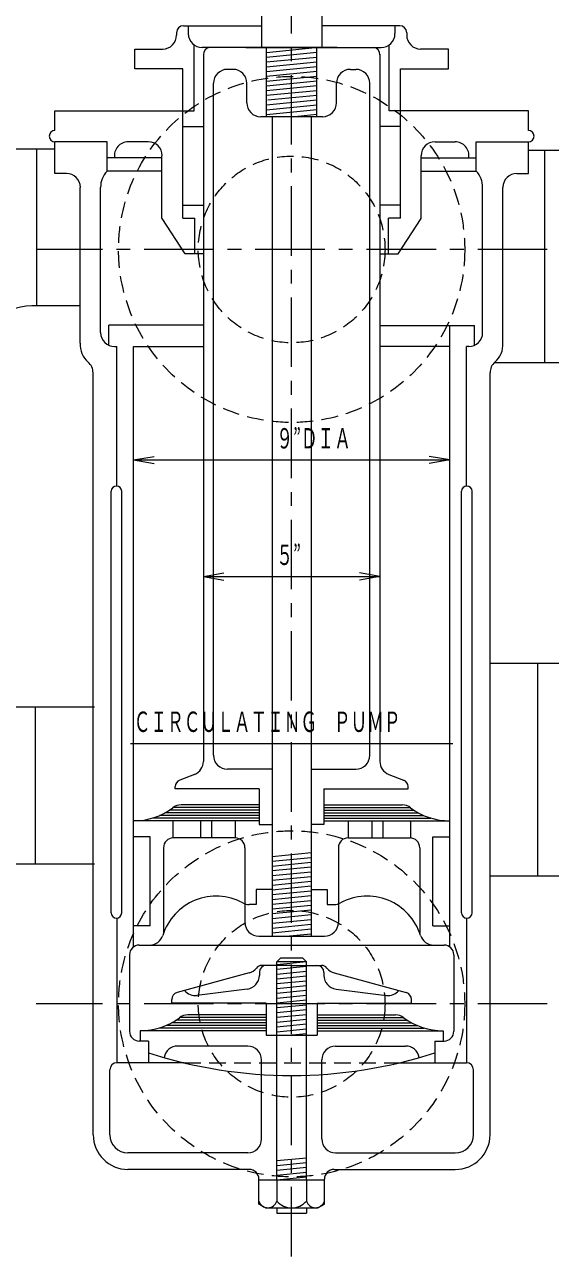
# Model space of a CAD drawing. Units: millimetres, scale not verified. Extents: x -5945 to 5945, y -4205 to 4205.
# Drawn here: x 1838 to 2217, y -2672 to -1785 of the extents above; entities that cross this region are included whole.
import ezdxf
from ezdxf.enums import TextEntityAlignment as Align

# ---------------------------------------------------------------- set-up
doc = ezdxf.new("R2010")
doc.units = ezdxf.units.MM
doc.header["$LTSCALE"] = 10
doc.linetypes.add('CHAIN1', pattern=[8, 5, -1, 1, -1])
doc.linetypes.add('DASHED1', pattern=[1.8, 1.2, -0.6])
for name, color, linetype, lineweight in [('0-0_0', 3, 'Continuous', 18), ('0-1_芯', 4, 'CHAIN1', 18), ('0-2_寸法', 2, 'Continuous', 18)]:
    doc.layers.add(name, color=color, linetype=linetype, lineweight=lineweight)
doc.styles.add('ＭＳ ゴシック', font='')
doc.styles.get('ＭＳ ゴシック').set_extended_font_data('MS Gothic')

msp = doc.modelspace()

# ---------------------------------------------------------------- linework, layer by layer
at = {"layer": '0-0_0'}
for p, q in [((2008.64, -1715.94), (2008.64, -1801.95)), ((2052.18, -1715.94), (2052.18, -1801.95)), ((1952.62, -1786.24), (2008.64, -1786.24)), ((1956.07, -1786.24), (1956.07, -1791.95)), ((2108.19, -1786.24), (2052.18, -1786.24)), ((2104.74, -1786.24), (2104.74, -1791.95)), ((1947.62, -1791.24), (1947.62, -1793.03)), ((2113.19, -1791.24), (2113.19, -1793.03)), ((2063.26, -1801.95), (1966.07, -1801.95)), ((1966.91, -1806.6), (1966.91, -2315.65)), ((1966.91, -1806.6), (1966.91, -2315.65)), ((1997.56, -1801.95), (2094.74, -1801.95)), ((2012.35, -1805.39), (2047.35, -1801.95)), ((2012.35, -1851.72), (2012.35, -1801.95)), ((2012.35, -1808.85), (2048.46, -1805.3)), ((2048.46, -1851.72), (2048.46, -1801.95)), ((2093.91, -1806.6), (2093.91, -2315.65)), ((2012.35, -1812.31), (2048.46, -1808.76)), ((2012.35, -1815.77), (2048.46, -1812.22)), ((2012.35, -1819.12), (2048.46, -1815.57)), ((1988.16, -1817.62), (1984.21, -1817.62)), ((2012.35, -1822.58), (2048.46, -1819.03)), ((2012.35, -1826.03), (2048.46, -1822.49)), ((2072.65, -1817.62), (2076.6, -1817.62)), ((1974.21, -2311.24), (1974.21, -1827.62)), ((1974.21, -2311.24), (1974.21, -1827.62)), ((1998.16, -1841.72), (1998.16, -1827.62)), ((2012.35, -1829.49), (2048.46, -1825.95)), ((2012.35, -1832.84), (2048.46, -1829.3)), ((2012.35, -1836.3), (2048.46, -1832.76)), ((2062.65, -1841.72), (2062.65, -1827.62)), ((2086.6, -2311.24), (2086.6, -1827.62)), ((2012.35, -1843.22), (2048.46, -1839.68)), ((2012.35, -1846.68), (2048.46, -1843.13)), ((2013.23, -1839.68), (2048.46, -1836.22)), ((1860.08, -1861.63), (1860.08, -1847.59)), ((2052.65, -1851.72), (2008.16, -1851.72)), ((2012.35, -1850.03), (2048.46, -1846.48)), ((2016.46, -1851.72), (2016.46, -2441.39)), ((2030.35, -1851.72), (2048.46, -1849.94)), ((2044.36, -1851.72), (2044.36, -2441.39)), ((2200.74, -1861.63), (2200.74, -1847.59)), ((1952.08, -1858.8), (1966.91, -1858.8)), ((2108.73, -1858.8), (2093.91, -1858.8)), ((1897.57, -1869.79), (1860.08, -1869.79)), ((1860.08, -1892.57), (1860.08, -1869.79)), ((1897.57, -1891), (1897.57, -1869.79)), ((1927.22, -1869.79), (1912.86, -1869.79)), ((2133.59, -1869.79), (2147.95, -1869.79)), ((2163.24, -1869.79), (2200.74, -1869.79)), ((2163.24, -1891), (2163.24, -1869.79)), ((2200.74, -1892.57), (2200.74, -1869.79)), ((1860.08, -1875.18), (1830.29, -1875.18)), ((1846.9, -1875.18), (1846.9, -1987.84)), ((2200.74, -1875.79), (2223.73, -1875.79)), ((2212.23, -1875.79), (2212.23, -2028.66)), ((1937.22, -1881.29), (1897.57, -1881.29)), ((1937.1, -1925.07), (1937.1, -1879.79)), ((2123.59, -1881.29), (2163.24, -1881.29)), ((1868.37, -1892.57), (1860.08, -1892.57)), ((1937.22, -1891), (1897.57, -1891)), ((2123.59, -1891), (2163.24, -1891)), ((2192.45, -1892.57), (2200.74, -1892.57)), ((1878.25, -2014.65), (1878.25, -1902.57)), ((1892.99, -2007.09), (1892.99, -1902.57)), ((2167.83, -2007.09), (2167.83, -1902.57)), ((2182.45, -2014.65), (2182.45, -1902.57)), ((1952.08, -1915.28), (1966.91, -1915.28)), ((2108.73, -1915.28), (2093.91, -1915.28)), ((1952.08, -1924.81), (1960.64, -1924.81)), ((1960.64, -1950.49), (1960.64, -1924.81)), ((2108.73, -1924.81), (2100.17, -1924.81)), ((2100.17, -1950.49), (2100.17, -1924.81)), ((1878.25, -1987.84), (1843.42, -1987.84)), ((1966.91, -2001.65), (1898.84, -2001.65)), ((1898.84, -2016.2), (1898.84, -2001.65)), ((2093.91, -2001.91), (2161.97, -2001.91)), ((2144.17, -2449.11), (2144.17, -2001.91)), ((2161.97, -2016.2), (2161.97, -2001.91)), ((1902.99, -2017.09), (1904.6, -2017.09)), ((1904.6, -2117.48), (1904.6, -2017.09)), ((1916.64, -2449.11), (1916.64, -2017.09)), ((1916.64, -2017.09), (1966.91, -2017.09)), ((2144.17, -2017.09), (2093.91, -2017.09)), ((2156.22, -2117.48), (2156.22, -2017.09)), ((2157.83, -2017.09), (2156.22, -2017.09)), ((2176.33, -2028.66), (2245.1, -2028.66)), ((1887.65, -2584.26), (1887.65, -2035.96)), ((2173.16, -2584.26), (2173.16, -2035.96)), ((1900.54, -2424.66), (1900.54, -2121.28)), ((1908.16, -2424.66), (1908.16, -2121.28)), ((2152.66, -2424.66), (2152.66, -2121.28)), ((2160.27, -2424.66), (2160.27, -2121.28)), ((2245.1, -2245.22), (2173.16, -2245.22)), ((2207.25, -2245.22), (2207.25, -2398.21)), ((1888.53, -2276.63), (1818.42, -2276.63)), ((1845.82, -2276.63), (1845.82, -2389.25)), ((2016.46, -2321.24), (1984.21, -2321.24)), ((2044.36, -2321.24), (2076.6, -2321.24)), ((1960.52, -2324.97), (1949.86, -2329.11)), ((2100.29, -2324.97), (2110.95, -2329.11)), ((2007.15, -2346.95), (1950.89, -2346.95)), ((2053.66, -2346.95), (2109.93, -2346.95)), ((2007.15, -2356.46), (1930.18, -2356.46)), ((2007.15, -2354.56), (1935.38, -2354.56)), ((2007.15, -2352.66), (1939.23, -2352.66)), ((2007.15, -2350.76), (1942.36, -2350.76)), ((2007.15, -2348.85), (1945.01, -2348.85)), ((2053.66, -2348.85), (2115.8, -2348.85)), ((2053.66, -2350.76), (2118.46, -2350.76)), ((2053.66, -2352.66), (2121.59, -2352.66)), ((2053.66, -2354.56), (2125.44, -2354.56)), ((2053.66, -2356.46), (2130.63, -2356.46)), ((2007.15, -2358.36), (1916.64, -2358.36)), ((1944.94, -2358.36), (1944.94, -2370.73)), ((1964.76, -2358.36), (1964.76, -2370.73)), ((1972.64, -2358.36), (1972.64, -2370.73)), ((1989.78, -2358.36), (1989.78, -2370.73)), ((2053.66, -2358.36), (2144.17, -2358.36)), ((2071.03, -2358.36), (2071.03, -2370.73)), ((2088.18, -2358.36), (2088.18, -2370.73)), ((2096.05, -2358.36), (2096.05, -2370.73)), ((2115.87, -2358.36), (2115.87, -2370.73)), ((1928.71, -2369.94), (1916.64, -2369.94)), ((1928.71, -2433.86), (1928.71, -2369.94)), ((1989.78, -2370.73), (1945.24, -2370.73)), ((2071.03, -2370.73), (2115.58, -2370.73)), ((2132.11, -2433.86), (2132.11, -2369.94)), ((2132.11, -2369.94), (2144.17, -2369.94)), ((1938.24, -2377.73), (1938.24, -2439.15)), ((1996.78, -2377.73), (1996.78, -2431.39)), ((2016.46, -2383.99), (2044.36, -2381.25)), ((2064.03, -2377.73), (2064.03, -2431.39)), ((2122.58, -2377.73), (2122.58, -2439.15)), ((1776.56, -2389.25), (1888.53, -2389.25)), ((2016.46, -2387.45), (2044.36, -2384.71)), ((2016.46, -2390.9), (2044.36, -2388.17)), ((2016.46, -2394.25), (2044.36, -2391.52)), ((2016.46, -2397.71), (2044.36, -2394.98)), ((2016.46, -2401.17), (2044.36, -2398.43)), ((2016.46, -2404.63), (2044.36, -2401.89)), ((2248.89, -2398.21), (2173.16, -2398.21)), ((2016.46, -2407.98), (2044.36, -2405.24)), ((2016.46, -2411.44), (2044.36, -2408.7)), ((2004.79, -2418.63), (1999.96, -2418.63)), ((2016.46, -2414.9), (2044.36, -2412.16)), ((2016.46, -2418.36), (2044.36, -2415.62)), ((2016.46, -2421.71), (2044.36, -2418.97)), ((2056.02, -2418.63), (2060.86, -2418.63)), ((1904.6, -2428.46), (1904.6, -2532.5)), ((2016.46, -2425.17), (2044.36, -2422.43)), ((2016.46, -2428.63), (2044.36, -2425.89)), ((2156.22, -2428.46), (2156.22, -2532.5)), ((1928.71, -2433.86), (1916.64, -2433.86)), ((2016.46, -2432.09), (2044.36, -2429.35)), ((2016.46, -2435.54), (2044.36, -2432.81)), ((2016.46, -2438.89), (2044.36, -2436.16)), ((2132.11, -2433.86), (2144.17, -2433.86)), ((2006.78, -2441.39), (2054.03, -2441.39)), ((2026.24, -2441.39), (2044.36, -2439.62)), ((1913.74, -2454.78), (1913.74, -2509.83)), ((1920.74, -2447.78), (2140.07, -2447.78)), ((2147.07, -2454.78), (2147.07, -2509.83)), ((2030.41, -2462.42), (2008.97, -2462.42)), ((2019.74, -2459.85), (2022.55, -2457.03)), ((2019.74, -2616.88), (2019.74, -2459.85)), ((2041.08, -2459.85), (2019.74, -2461.94)), ((2041.08, -2459.85), (2019.74, -2459.85)), ((2041.08, -2463.31), (2019.74, -2465.4)), ((2022.55, -2457.03), (2038.26, -2457.03)), ((2030.41, -2462.42), (2051.84, -2462.42)), ((2041.08, -2459.85), (2038.26, -2457.03)), ((2041.08, -2616.88), (2041.08, -2459.85)), ((1999.82, -2467.8), (1947.92, -2482.03)), ((2007.17, -2467.42), (2007.17, -2469.61)), ((2041.08, -2466.77), (2019.74, -2468.86)), ((2041.08, -2470.23), (2019.74, -2472.32)), ((2053.64, -2467.42), (2053.64, -2469.61)), ((2061, -2467.8), (2112.89, -2482.03)), ((1998.4, -2479.53), (1962.25, -2484)), ((2041.08, -2473.68), (2019.74, -2475.78)), ((2041.08, -2477.14), (2019.74, -2479.24)), ((2041.08, -2480.6), (2019.74, -2482.7)), ((2062.42, -2479.53), (2098.57, -2484)), ((2011.98, -2489.71), (2011.98, -2512.74)), ((2041.08, -2484.06), (2019.74, -2486.16)), ((2041.08, -2487.52), (2019.74, -2489.62)), ((2048.83, -2489.71), (2048.83, -2512.74)), ((2011.98, -2498.02), (1955.72, -2498.02)), ((2041.08, -2490.98), (2019.74, -2493.07)), ((2041.08, -2494.44), (2019.74, -2496.53)), ((2041.08, -2497.9), (2019.74, -2499.99)), ((2048.83, -2498.02), (2105.1, -2498.02)), ((2011.98, -2507.53), (1935.01, -2507.53)), ((2011.98, -2505.63), (1940.21, -2505.63)), ((2011.98, -2503.73), (1944.06, -2503.73)), ((2011.98, -2501.82), (1947.19, -2501.82)), ((2011.98, -2499.92), (1949.84, -2499.92)), ((2041.08, -2501.36), (2019.74, -2503.45)), ((2041.08, -2504.82), (2019.74, -2506.91)), ((2041.08, -2508.27), (2019.74, -2510.37)), ((2048.83, -2499.92), (2110.97, -2499.92)), ((2048.83, -2501.82), (2113.62, -2501.82)), ((2048.83, -2503.73), (2116.76, -2503.73)), ((2048.83, -2505.63), (2120.61, -2505.63)), ((2048.83, -2507.53), (2125.8, -2507.53)), ((1927.33, -2516.83), (1920.74, -2516.83)), ((2011.98, -2509.43), (1921.47, -2509.43)), ((1921.47, -2509.43), (1921.47, -2516.83)), ((1927.33, -2516.83), (1927.33, -2532.5)), ((2011.98, -2512.74), (2048.83, -2512.74)), ((2041.08, -2511.73), (2030.81, -2512.74)), ((2048.83, -2509.43), (2139.34, -2509.43)), ((2133.49, -2516.83), (2140.07, -2516.83)), ((2133.49, -2516.83), (2133.49, -2532.5)), ((2139.34, -2509.43), (2139.34, -2516.83)), ((1998.77, -2520.48), (1948.41, -2520.48)), ((2062.05, -2520.48), (2112.4, -2520.48)), ((1952.98, -2532.5), (1904.6, -2532.5)), ((2008.77, -2587.31), (2008.77, -2530.48)), ((2052.05, -2587.31), (2052.05, -2530.48)), ((2107.84, -2532.5), (2156.22, -2532.5)), ((1899.6, -2584.26), (1899.6, -2537.5)), ((2161.22, -2584.26), (2161.22, -2537.5)), ((1998.77, -2597.31), (1912.65, -2597.31)), ((2041.08, -2601.06), (2019.74, -2603.15)), ((2041.08, -2604.51), (2019.74, -2606.61)), ((2062.05, -2597.31), (2148.16, -2597.31)), ((1999.86, -2609.26), (1912.65, -2609.26)), ((2041.08, -2607.97), (2019.74, -2610.07)), ((2041.08, -2611.43), (2019.74, -2613.53)), ((2060.96, -2609.26), (2148.16, -2609.26)), ((2006.86, -2634.16), (2006.86, -2616.26)), ((2053.96, -2616.99), (2006.86, -2616.99)), ((2041.08, -2614.89), (2019.74, -2616.99)), ((2019.74, -2616.99), (2019.74, -2632.08)), ((2041.08, -2616.99), (2041.08, -2632.08)), ((2053.96, -2634.16), (2053.96, -2616.26)), ((2011.51, -2636.84), (2006.86, -2634.16)), ((2011.51, -2636.84), (2049.31, -2636.84)), ((2041.08, -2636.84), (2041.08, -2640.77)), ((2049.31, -2636.84), (2053.96, -2634.16))]:
    msp.add_line(p, q, dxfattribs=at)
at = {"layer": '0-0_0', "color": 1, "linetype": 'DASHED1'}
msp.add_line((1952.98, -2532.5), (2107.84, -2532.5), dxfattribs=at)
at = {"layer": '0-0_0'}
for points in [[(1860.08, -1847.59), (1960.3, -1847.59), (1960.3, -1800.12)], [(1952.08, -1924.81), (1952.08, -1817.34), (1917.57, -1817.34), (1917.57, -1803.03), (1937.62, -1803.03)], [(2200.74, -1847.59), (2100.52, -1847.59), (2100.52, -1800.12)], [(2108.73, -1924.81), (2108.73, -1817.34), (2143.25, -1817.34), (2143.25, -1803.03), (2123.19, -1803.03)], [(2093.91, -1950.49), (2106.99, -1950.49), (2123.59, -1925.07), (2123.59, -1879.79)], [(1966.91, -1950.49), (1953.82, -1950.49), (1937.22, -1925.07)], [(2007.15, -2335.39), (1946.67, -2335.39), (1946.67, -2333.77)], [(2007.15, -2335.39), (2007.15, -2361.01), (2016.46, -2361.01)], [(2053.66, -2335.39), (2053.66, -2361.01), (2044.36, -2361.01)], [(2053.66, -2335.39), (2114.15, -2335.39), (2114.15, -2333.77)], [(2016.46, -2407.74), (2004.79, -2407.74), (2004.79, -2418.63)], [(2044.36, -2407.74), (2056.02, -2407.74), (2056.02, -2418.63)], [(2011.98, -2489.71), (1944.25, -2489.71), (1944.25, -2486.85)], [(2048.83, -2489.71), (2116.57, -2489.71), (2116.57, -2486.85)], [(2019.74, -2636.84), (2019.74, -2640.77), (2041.08, -2640.77)]]:
    msp.add_lwpolyline(points, dxfattribs=at)
at = {"layer": '0-0_0', "color": 1, "linetype": 'DASHED1'}
for centre, radius in [((2030.41, -1947.23), 124.52), ((2030.41, -1947.23), 67.17), ((2030.41, -2490.09), 124.52), ((2030.41, -2490.09), 67.17)]:
    msp.add_circle(centre, radius, dxfattribs=at)
at = {"layer": '0-0_0'}
for centre, radius, start, end in [((1952.62, -1791.24), 5, 90, 180), ((2108.19, -1791.24), 5, 0, 90), ((1937.62, -1793.03), 10, 270, 0), ((1966.07, -1791.95), 10, 180, 270), ((2094.74, -1791.95), 10, 270, 360), ((2123.19, -1793.03), 10, 180, 270), ((1971.84, -1806.88), 4.94, 94.01904, 183.30937), ((2088.97, -1806.88), 4.94, 356.69063, 85.98096), ((1984.21, -1827.62), 10, 90, 180), ((1988.16, -1827.62), 10, 0, 90), ((2072.65, -1827.62), 10, 90, 180), ((2076.6, -1827.62), 10, 0, 90), ((2008.16, -1841.72), 10, 180, 270), ((2052.65, -1841.72), 10, 270, 0), ((1860.08, -1865.71), 4.08, 90, 270), ((1912.86, -1879.79), 10, 90, 188.57677), ((1927.22, -1879.79), 10, 0, 90), ((2133.59, -1879.79), 10, 90, 180), ((2147.95, -1879.79), 10, 351.42323, 90), ((2200.74, -1865.71), 4.08, 270, 90), ((1868.37, -1902.57), 10, 0, 90), ((1908.89, -1902.18), 15.91, 135.34076, 181.39141), ((2151.93, -1902.18), 15.91, 358.60859, 44.65924), ((2192.45, -1902.57), 10, 90, 180), ((1843.42, -2027.84), 40, 90, 180), ((1902.99, -2007.09), 10, 180, 270), ((2157.83, -2007.09), 10, 270, 0), ((1895.03, -2015.64), 16.81, 176.60359, 229.26428), ((2165.67, -2015.64), 16.81, 310.73572, 3.39641), ((1877.53, -2035.96), 10, 0, 49.26428), ((2183.16, -2035.96), 10, 130.73572, 180), ((1904.35, -2121.28), 3.81, 0, 180), ((2156.47, -2121.28), 3.81, 0, 180), ((1984.21, -2311.24), 10, 180, 270), ((2076.6, -2311.24), 10, 270, 0), ((1956.91, -2315.65), 10, 291.19565, 0), ((2103.91, -2315.65), 10, 180, 248.80435), ((1951.67, -2333.77), 5, 111.19565, 180), ((2109.15, -2333.77), 5, 0, 68.80435), ((1950.89, -2356.95), 10, 90, 127.36269), ((2109.93, -2356.95), 10, 52.63731, 90), ((1917.14, -2312.76), 45.6, 269.37239, 307.36269), ((2143.67, -2312.76), 45.6, 232.63731, 270.62761), ((1945.24, -2377.73), 7, 90, 180), ((1989.78, -2377.73), 7, 360, 90), ((2071.03, -2377.73), 7, 90, 180), ((2115.58, -2377.73), 7, 360, 90), ((1976.13, -2452.96), 40.33, 61.73408, 162.45164), ((1999.96, -2408.63), 10, 241.73408, 270), ((2060.86, -2408.63), 10, 270, 298.26592), ((2084.69, -2452.96), 40.33, 17.54836, 118.26592), ((1904.35, -2424.66), 3.81, 180, 0), ((2156.47, -2424.66), 3.81, 180, 0), ((2006.78, -2431.39), 10, 180, 270), ((2054.03, -2431.39), 10, 270, 0), ((1928.14, -2437.78), 10, 270, 342.45164), ((2132.67, -2437.78), 10, 197.54836, 270), ((1920.74, -2454.78), 7, 90, 180), ((2140.07, -2454.78), 7, 0, 90), ((2008.97, -2467.42), 5, 90, 141.87165), ((2012.17, -2467.42), 5, 90, 180), ((2048.64, -2467.42), 5, 0, 90), ((2051.84, -2467.42), 5, 38.12835, 90), ((1997.17, -2469.61), 10, 277.03714, 0), ((1997.17, -2458.15), 10, 285.33497, 321.87165), ((2063.64, -2469.61), 10, 180, 262.96286), ((2063.64, -2458.15), 10, 218.12835, 254.66503), ((1961.02, -2474.07), 10, 220.23138, 277.03714), ((2099.79, -2474.07), 10, 262.96286, 319.76862), ((1949.25, -2486.85), 5, 105.33497, 180), ((2111.57, -2486.85), 5, 0, 74.66503), ((1955.72, -2508.02), 10, 90, 127.36269), ((2105.1, -2508.02), 10, 52.63731, 90), ((1921.97, -2463.83), 45.6, 269.37239, 307.36269), ((2138.84, -2463.83), 45.6, 232.63731, 270.62761), ((1920.74, -2509.83), 7, 180, 270), ((2140.07, -2509.83), 7, 270, 0), ((2030.41, -2210.64), 331.04, 251.85751, 288.14249), ((1948.41, -2530.48), 10, 90, 169.67362), ((1998.77, -2530.48), 10, 0, 90), ((2062.05, -2530.48), 10, 90, 180), ((2112.4, -2530.48), 10, 10.32638, 90), ((1904.6, -2537.5), 5, 90, 180), ((2156.22, -2537.5), 5, 0, 90), ((1912.65, -2584.26), 25, 180, 270), ((1912.65, -2584.26), 13.05, 180, 270), ((1998.77, -2587.31), 10, 270, 0), ((2062.05, -2587.31), 10, 180, 270), ((2148.16, -2584.26), 25, 270, 0), ((2148.16, -2584.26), 13.05, 270, 0), ((1999.86, -2616.26), 7, 0, 90), ((2060.96, -2616.26), 7, 90, 180), ((2013.3, -2630.11), 6.73, 197.02357, 342.97643), ((2030.41, -2622.51), 14.33, 221.89207, 318.10793), ((2047.52, -2630.11), 6.73, 197.02357, 342.97643)]:
    msp.add_arc(centre, radius, start, end, dxfattribs=at)
at = {"layer": '0-1_芯'}
for p, q in [((2030.41, -2671.8), (2030.41, -1505.14)), ((2214.28, -1947.23), (1846.54, -1947.23)), ((2214.28, -2490.09), (1846.54, -2490.09))]:
    msp.add_line(p, q, dxfattribs=at)
at = {"layer": '0-2_寸法'}
for p, q in [((1916.64, -2098.71), (1931.41, -2096.11)), ((1916.64, -2098.71), (2144.17, -2098.71)), ((1916.64, -2098.71), (1931.41, -2101.32)), ((2144.17, -2098.71), (2129.4, -2096.11)), ((2144.17, -2098.71), (2129.4, -2101.32)), ((1966.91, -2182.56), (1981.68, -2179.96)), ((2093.91, -2182.56), (2079.14, -2179.96)), ((1966.91, -2182.56), (2093.91, -2182.56)), ((1966.91, -2182.56), (1981.68, -2185.16)), ((2093.91, -2182.56), (2079.14, -2185.16)), ((1914.41, -2302.67), (2146.41, -2302.67))]:
    msp.add_line(p, q, dxfattribs=at)

# ---------------------------------------------------------------- texts
at = {"layer": '0-2_寸法', "style": 'ＭＳ ゴシック', "width": 0.6}
for s, p in [('９”ＤＩＡ', (2019.4, -2094.86)), ('５”', (2019.4, -2178.71)), ('ＣＩＲＣＵＬＡＴＩＮＧ\u3000ＰＵＭＰ', (1916.81, -2298.82))]:
    msp.add_text(s, height=14.66, dxfattribs=at).set_placement(p, align=Align.BOTTOM_LEFT)

doc.saveas('drawing.dxf')
